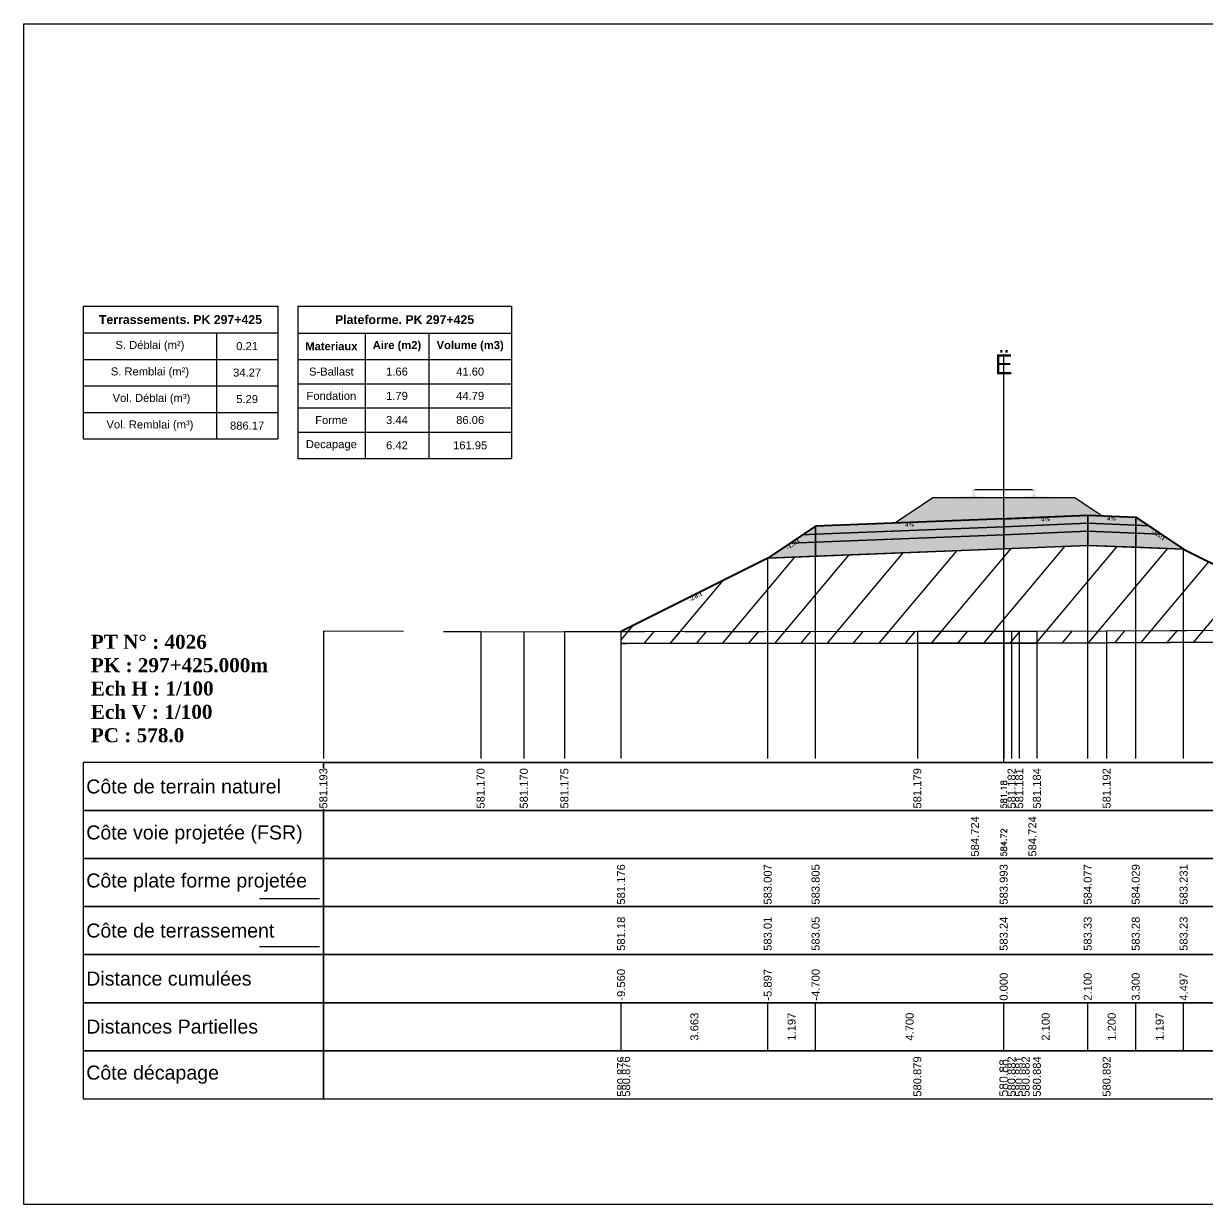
# Model space of a CAD drawing. Header units: millimetres. Extents: x 2762 to 3076, y 916 to 3305.
# Drawn here: x 3026.54 to 3056.12, y 2451.65 to 2481.15 of the extents above; entities that cross this region are included whole.
import ezdxf

# ---------------------------------------------------------------- set-up
doc = ezdxf.new("R2010")
doc.units = ezdxf.units.MM
doc.header["$LTSCALE"] = 2
doc.linetypes.add('CACHE', pattern=[9.525, 6.35, -3.175])
doc.linetypes.add('DASHED', pattern=[0.75, 0.5, -0.25])
for name, color, linetype in [('C-ANNO-TABL', 1, 'Continuous'), ('C-ANNO-TABL-TEXT', 150, 'Continuous'), ('C-ANNO-TABL-TITL', 150, 'Continuous'), ('C-ANNO-TABL-TTBL', 5, 'Continuous'), ('C-ROAD-CORR', 5, 'Continuous'), ('C-ROAD-SCTN', 7, 'Continuous')]:
    doc.layers.add(name, color=color, linetype=linetype)
doc.styles.add('ARIAL', font='arial.ttf')
doc.styles.add('C3D_Etiquette', font='romans.shx')
doc.styles.add('C3D_Profil_Travers', font='romans.shx')
doc.styles.get("Standard").update_dxf_attribs({"font": 'arial.ttf'})

msp = doc.modelspace()

# ---------------------------------------------------------------- hatches: boundary and pattern name
at = {"linetype": 'Continuous', "lineweight": -3}
msp.add_hatch(color=254, dxfattribs=at).paths.add_polyline_path([(3049.812, 2469.124), (3049.812, 2469.309), (3049.927, 2469.33), (3050.275, 2469.33), (3050.275, 2469.336), (3050.201, 2469.336), (3050.201, 2469.345), (3050.202, 2469.347), (3050.204, 2469.347), (3050.205, 2469.348), (3050.225, 2469.349), (3050.228, 2469.35), (3050.231, 2469.351), (3050.259, 2469.361), (3050.262, 2469.363), (3050.263, 2469.364), (3050.264, 2469.365), (3050.265, 2469.37), (3050.266, 2469.377), (3050.267, 2469.386), (3050.268, 2469.396), (3050.268, 2469.42), (3050.267, 2469.436), (3050.267, 2469.442), (3050.266, 2469.448), (3050.265, 2469.453), (3050.265, 2469.455), (3050.264, 2469.458), (3050.263, 2469.46), (3050.262, 2469.461), (3050.261, 2469.462), (3050.26, 2469.463), (3050.244, 2469.469), (3050.242, 2469.47), (3050.241, 2469.471), (3050.24, 2469.473), (3050.24, 2469.475), (3050.24, 2469.493), (3050.241, 2469.498), (3050.242, 2469.5), (3050.244, 2469.502), (3050.246, 2469.504), (3050.249, 2469.505), (3050.25, 2469.506), (3050.254, 2469.507), (3050.258, 2469.507), (3050.261, 2469.507), (3050.265, 2469.508), (3050.27, 2469.508), (3050.273, 2469.508), (3050.276, 2469.508), (3050.28, 2469.508), (3050.283, 2469.508), (3050.287, 2469.508), (3050.292, 2469.507), (3050.295, 2469.507), (3050.299, 2469.507), (3050.303, 2469.506), (3050.304, 2469.505), (3050.306, 2469.504), (3050.309, 2469.502), (3050.311, 2469.5), (3050.312, 2469.498), (3050.312, 2469.493), (3050.312, 2469.475), (3050.312, 2469.473), (3050.312, 2469.471), (3050.311, 2469.47), (3050.309, 2469.469), (3050.293, 2469.463), (3050.292, 2469.462), (3050.29, 2469.461), (3050.289, 2469.46), (3050.289, 2469.458), (3050.288, 2469.455), (3050.287, 2469.453), (3050.287, 2469.448), (3050.286, 2469.442), (3050.285, 2469.436), (3050.285, 2469.42), (3050.285, 2469.396), (3050.286, 2469.386), (3050.287, 2469.377), (3050.288, 2469.37), (3050.289, 2469.365), (3050.29, 2469.364), (3050.291, 2469.363), (3050.293, 2469.361), (3050.322, 2469.351), (3050.325, 2469.35), (3050.328, 2469.349), (3050.348, 2469.348), (3050.349, 2469.347), (3050.35, 2469.347), (3050.351, 2469.345), (3050.351, 2469.336), (3050.277, 2469.336), (3050.277, 2469.33), (3050.481, 2469.33), (3050.613, 2469.299), (3051.447, 2469.299), (3051.578, 2469.33), (3051.782, 2469.33), (3051.782, 2469.336), (3051.708, 2469.336), (3051.708, 2469.345), (3051.709, 2469.347), (3051.711, 2469.347), (3051.712, 2469.348), (3051.732, 2469.349), (3051.735, 2469.35), (3051.738, 2469.351), (3051.766, 2469.361), (3051.769, 2469.363), (3051.77, 2469.364), (3051.771, 2469.365), (3051.772, 2469.37), (3051.773, 2469.377), (3051.774, 2469.386), (3051.775, 2469.396), (3051.775, 2469.42), (3051.774, 2469.436), (3051.774, 2469.442), (3051.773, 2469.448), (3051.772, 2469.453), (3051.772, 2469.455), (3051.771, 2469.458), (3051.77, 2469.46), (3051.769, 2469.461), (3051.768, 2469.462), (3051.767, 2469.463), (3051.751, 2469.469), (3051.749, 2469.47), (3051.748, 2469.471), (3051.747, 2469.473), (3051.747, 2469.475), (3051.747, 2469.493), (3051.748, 2469.498), (3051.749, 2469.5), (3051.751, 2469.502), (3051.753, 2469.504), (3051.756, 2469.505), (3051.757, 2469.506), (3051.761, 2469.507), (3051.765, 2469.507), (3051.768, 2469.507), (3051.772, 2469.508), (3051.777, 2469.508), (3051.78, 2469.508), (3051.783, 2469.508), (3051.787, 2469.508), (3051.79, 2469.508), (3051.794, 2469.508), (3051.799, 2469.507), (3051.802, 2469.507), (3051.806, 2469.507), (3051.81, 2469.506), (3051.811, 2469.505), (3051.813, 2469.504), (3051.816, 2469.502), (3051.818, 2469.5), (3051.819, 2469.498), (3051.819, 2469.493), (3051.819, 2469.475), (3051.819, 2469.473), (3051.819, 2469.471), (3051.818, 2469.47), (3051.816, 2469.469), (3051.8, 2469.463), (3051.799, 2469.462), (3051.797, 2469.461), (3051.796, 2469.46), (3051.796, 2469.458), (3051.795, 2469.455), (3051.794, 2469.453), (3051.794, 2469.448), (3051.793, 2469.442), (3051.792, 2469.436), (3051.792, 2469.42), (3051.792, 2469.396), (3051.793, 2469.386), (3051.794, 2469.377), (3051.795, 2469.37), (3051.796, 2469.365), (3051.797, 2469.364), (3051.798, 2469.363), (3051.8, 2469.361), (3051.829, 2469.351), (3051.832, 2469.35), (3051.835, 2469.349), (3051.855, 2469.348), (3051.856, 2469.347), (3051.857, 2469.347), (3051.858, 2469.345), (3051.858, 2469.336), (3051.784, 2469.336), (3051.784, 2469.33), (3052.132, 2469.33), (3052.247, 2469.309), (3052.247, 2469.124)])
h = msp.add_hatch(dxfattribs=at)
h.set_pattern_fill('GRAVEL', color=252, scale=0.009, style=0)
h.set_pattern_definition([(228.0128, (3048.461781, 2468.896046), (-1.8288, -2.0574), [0.030755, -3.0447435]), (184.96974, (3048.441207, 2468.873186), (2.743199999, 0.228600013), [0.0527764, -5.2248644]), (132.51045, (3048.388629, 2468.868614), (2.286, -2.5146), [0.0372133, -3.684125]), (267.2737, (3048.299475, 2468.811464), (0.2286, 4.572), [0.0480604, -4.7579794]), (292.83365, (3048.297189, 2468.763458), (-1.143, 2.7432), [0.047127, -4.6655827]), (357.2737, (3048.315477, 2468.720024), (-4.572, 0.2286), [0.0480604, -4.7579794]), (37.69424, (3048.363483, 2468.717738), (-2.9718, -2.286), [0.0635574, -6.2921804]), (72.25533, (3048.413775, 2468.7566), (1.6002, 5.0292), [0.0600048, -5.940473]), (121.42957, (3048.432063, 2468.81375), (-1.8288, 2.9718), [0.048223, -4.774099]), (175.23636, (3048.406917, 2468.854898), (2.5146, -0.2286), [0.055054, -2.697654]), (222.39744, (3048.352053, 2468.8594704), (-2.7432, -2.5146), [0.071197, -7.0485095]), (138.81407, (3048.52579, 2468.809178), (-1.6002, 1.3716), [0.0243004, -2.405751]), (171.46923, (3048.507501, 2468.82518), (2.9718, -0.4572), [0.0462314, -4.5769175]), (225, (3048.46178, 2468.83204), (-3e-17, -0.2286), [0.032329, -0.29096]), (203.1986, (3048.44578, 2468.85947), (1.143, 0.4572), [0.01741, -1.723556]), (291.8014, (3048.429777, 2468.852612), (-0.2286, 0.6858), [0.024621, -1.206428]), (30.9638, (3048.43892, 2468.829752), (0.6858, 0.4572), [0.039989, -1.292967]), (161.565, (3048.47321, 2468.85033), (0.4572, -0.2286), [0.028916, -0.693981]), (16.38954, (3048.297189, 2468.852612), (2.286, 0.6858), [0.040508, -4.0102944]), (70.34618, (3048.336051, 2468.864042), (-0.9144, -2.5146), [0.033984, -3.3643994]), (293.1986, (3048.47321, 2468.896046), (-0.4572, 1.143), [0.034819, -1.7061465]), (343.61046, (3048.486927, 2468.864042), (-2.286, 0.6858), [0.040508, -4.0102944]), (339.44395, (3048.29719, 2468.71088), (-1.143, 0.4572), [0.039063, -1.914096]), (294.77514, (3048.333765, 2468.697164), (-1.143, 2.5146), [0.0327305, -3.2403234]), (66.8014, (3048.475497, 2468.667446), (0.4572, 1.143), [0.034819, -1.7061465]), (17.35402, (3048.489213, 2468.69945), (-2.9718, -0.9144), [0.0383204, -3.793714]), (69.44395, (3048.363483, 2468.667446), (-0.4572, -1.143), [0.0195316, -1.933628]), (101.3099, (3048.46178, 2468.667446), (-0.2286, 0.9144), [0.011656, -1.1539795]), (165.9638, (3048.459495, 2468.678876), (0.6858, -0.2286), [0.047127, -0.895415]), (186.009, (3048.413775, 2468.690306), (2.286, 0.2286), [0.043674, -4.323723]), (303.69, (3048.43892, 2468.80918), (-0.2286, 0.4572), [0.032969, -0.79126]), (353.15723, (3048.457209, 2468.781746), (3.8862, -0.4572), [0.05756, -5.698441]), (60.9454, (3048.51436, 2468.774888), (-0.9144, -1.6002), [0.023536, -2.330045]), (90, (3048.5258, 2468.79546), (-0.2286, 0.2286), [0.013716, -0.214884]), (120.25644, (3048.409203, 2468.697164), (0.9144, -1.6002), [0.031758, -3.1440547]), (48.0128, (3048.393201, 2468.724596), (1.8288, 2.0574), [0.06151, -3.0139886]), (0, (3048.43435, 2468.77032), (0.2286, 0.2286), [0.059436, -0.169164]), (325.30485, (3048.493785, 2468.770316), (2.286, -1.6002), [0.036145, -3.5783385]), (254.0546, (3048.523503, 2468.749742), (-0.2286, -0.9144), [0.033285, -1.6309485]), (207.64598, (3048.514359, 2468.717738), (-4.3434, -2.286), [0.054193, -5.365122]), (175.42608, (3048.466353, 2468.692592), (-2.9718, 0.2286), [0.0573327, -5.675926])])
h.paths.add_polyline_path([(3048.297, 2468.667), (3049.255, 2469.306), (3052.805, 2469.306), (3053.494, 2468.846), (3053.13, 2468.861)])
h = msp.add_hatch(color=30, dxfattribs=at)
h.paths.add_polyline_path([(3054.33, 2468.413), (3054.33, 2468.613), (3054.649, 2468.6), (3054.968, 2468.387)])
h.paths.add_polyline_path([(3053.13, 2468.461), (3053.13, 2468.661), (3054.33, 2468.613), (3054.33, 2468.413)])
h.paths.add_polyline_path([(3051.03, 2468.377), (3051.03, 2468.577), (3053.13, 2468.661), (3053.13, 2468.461)])
h.paths.add_polyline_path([(3046.33, 2468.189), (3046.33, 2468.389), (3051.03, 2468.577), (3051.03, 2468.377)])
h.paths.add_polyline_path([(3045.691, 2468.163), (3046.01, 2468.376), (3046.33, 2468.389), (3046.33, 2468.189)])
h = msp.add_hatch(color=11, dxfattribs=at)
h.paths.add_polyline_path([(3054.33, 2468.613), (3054.33, 2468.813), (3054.649, 2468.6)])
h.paths.add_polyline_path([(3053.13, 2468.661), (3053.13, 2468.861), (3054.33, 2468.813), (3054.33, 2468.613)])
h.paths.add_polyline_path([(3051.03, 2468.577), (3051.03, 2468.777), (3053.13, 2468.861), (3053.13, 2468.661)])
h.paths.add_polyline_path([(3046.33, 2468.389), (3046.33, 2468.589), (3051.03, 2468.777), (3051.03, 2468.577)])
h.paths.add_polyline_path([(3046.01, 2468.376), (3046.33, 2468.589), (3046.33, 2468.389)])
h = msp.add_hatch(color=83, dxfattribs=at)
h.paths.add_polyline_path([(3054.33, 2468.063), (3054.33, 2468.413), (3054.968, 2468.387), (3055.526, 2468.015)])
h.paths.add_polyline_path([(3053.13, 2468.111), (3053.13, 2468.461), (3054.33, 2468.413), (3054.33, 2468.063)])
h.paths.add_polyline_path([(3051.03, 2468.027), (3051.03, 2468.377), (3053.13, 2468.461), (3053.13, 2468.111)])
h.paths.add_polyline_path([(3046.33, 2467.839), (3046.33, 2468.189), (3051.03, 2468.377), (3051.03, 2468.027)])
h.paths.add_polyline_path([(3045.133, 2467.791), (3045.691, 2468.163), (3046.33, 2468.189), (3046.33, 2467.839)])
h = msp.add_hatch(dxfattribs=at)
h.set_pattern_fill('_U', color=3, angle=50, style=0, pattern_type=0)
h.set_pattern_definition([(50, (3062.3243, 2465.7144), (-0.766044, 0.642788), [])])
h.paths.add_polyline_path([(3062.324, 2465.714), (3062.552, 2465.942), (3062.852, 2465.954), (3062.868, 2466.017), (3062.868, 2465.717)])
h.paths.add_polyline_path([(3041.47, 2465.659), (3041.47, 2465.959), (3045.133, 2467.791), (3053.13, 2468.111), (3055.526, 2468.015), (3059.552, 2466.002), (3061.052, 2465.942), (3061.284, 2465.71), (3053.602, 2465.676), (3051.859, 2465.668), (3051.42, 2465.665), (3051.227, 2465.666), (3048.872, 2465.663)])
h = msp.add_hatch(dxfattribs=at)
h.set_pattern_fill('_U', color=150, scale=0.5, angle=50, style=0, pattern_type=0)
h.set_pattern_definition([(50, (3062.3243, 2465.7144), (-0.383022, 0.321394), [])])
h.paths.add_polyline_path([(3062.324, 2465.714), (3062.552, 2465.942), (3062.852, 2465.954), (3062.868, 2466.017), (3062.868, 2465.717)])
h.paths.add_polyline_path([(3059.552, 2466.002), (3062.868, 2466.017), (3062.852, 2465.954), (3062.552, 2465.942), (3062.324, 2465.714), (3061.284, 2465.71), (3061.052, 2465.942)])
h.paths.add_polyline_path([(3041.47, 2465.659), (3041.47, 2465.959), (3048.872, 2465.963), (3051.227, 2465.966), (3051.42, 2465.965), (3051.859, 2465.968), (3053.602, 2465.976), (3059.552, 2466.002), (3061.052, 2465.942), (3061.284, 2465.71), (3053.602, 2465.676), (3051.859, 2465.668), (3051.42, 2465.665), (3051.227, 2465.666), (3048.872, 2465.663)])

# ---------------------------------------------------------------- linework, layer by layer
at = {"color": 7, "linetype": 'Continuous', "lineweight": -3}
for p, q in [((3051.03, 2462.684), (3051.03, 2472.884)), ((3034.029, 2462.684), (3068.031, 2462.684)), ((3041.47, 2455.484), (3041.47, 2456.684)), ((3045.133, 2455.484), (3045.133, 2456.684)), ((3045.133, 2455.484), (3045.133, 2456.684)), ((3046.33, 2455.484), (3046.33, 2456.684)), ((3046.33, 2455.484), (3046.33, 2456.684)), ((3051.03, 2455.484), (3051.03, 2456.684)), ((3051.03, 2455.484), (3051.03, 2456.684)), ((3053.13, 2455.484), (3053.13, 2456.684)), ((3053.13, 2455.484), (3053.13, 2456.684)), ((3054.33, 2455.484), (3054.33, 2456.684)), ((3054.33, 2455.484), (3054.33, 2456.684)), ((3055.526, 2455.484), (3055.526, 2456.684)), ((3055.526, 2455.484), (3055.526, 2456.684))]:
    msp.add_line(p, q, dxfattribs=at)
at = {"color": 251, "linetype": 'Continuous', "lineweight": -3}
for p, q in [((3048.297, 2468.667), (3049.255, 2469.306)), ((3049.255, 2469.306), (3052.805, 2469.306)), ((3052.805, 2469.306), (3053.494, 2468.846)), ((3046.01, 2468.376), (3046.33, 2468.589)), ((3046.33, 2468.589), (3051.03, 2468.777)), ((3046.33, 2468.389), (3046.33, 2468.589)), ((3046.33, 2468.589), (3046.33, 2468.389)), ((3051.03, 2468.577), (3046.33, 2468.389)), ((3053.13, 2468.861), (3048.297, 2468.667)), ((3051.03, 2468.777), (3053.13, 2468.861)), ((3051.03, 2468.577), (3051.03, 2468.777)), ((3051.03, 2468.777), (3051.03, 2468.577)), ((3053.13, 2468.661), (3051.03, 2468.577)), ((3053.494, 2468.846), (3053.13, 2468.861)), ((3053.13, 2468.661), (3053.13, 2468.861)), ((3053.13, 2468.861), (3054.33, 2468.813)), ((3053.13, 2468.861), (3053.13, 2468.661)), ((3054.33, 2468.613), (3053.13, 2468.661)), ((3054.33, 2468.613), (3054.33, 2468.813)), ((3054.33, 2468.813), (3054.649, 2468.6)), ((3054.33, 2468.813), (3054.33, 2468.613)), ((3054.649, 2468.6), (3054.33, 2468.613)), ((3046.33, 2468.389), (3046.01, 2468.376))]:
    msp.add_line(p, q, dxfattribs=at)
at = {"color": 53, "linetype": 'Continuous', "lineweight": -3}
for p, q in [((3046.33, 2468.389), (3051.03, 2468.577)), ((3051.03, 2468.577), (3053.13, 2468.661)), ((3051.03, 2468.377), (3051.03, 2468.577)), ((3051.03, 2468.577), (3051.03, 2468.377)), ((3053.13, 2468.461), (3053.13, 2468.661)), ((3053.13, 2468.661), (3054.33, 2468.613)), ((3053.13, 2468.661), (3053.13, 2468.461)), ((3054.33, 2468.413), (3054.33, 2468.613)), ((3054.33, 2468.613), (3054.649, 2468.6)), ((3054.33, 2468.613), (3054.33, 2468.413)), ((3054.649, 2468.6), (3054.968, 2468.387)), ((3045.691, 2468.163), (3046.01, 2468.376)), ((3046.01, 2468.376), (3046.33, 2468.389)), ((3046.33, 2468.189), (3046.33, 2468.389)), ((3046.33, 2468.389), (3046.33, 2468.189)), ((3051.03, 2468.377), (3046.33, 2468.189)), ((3046.33, 2468.189), (3051.03, 2468.377)), ((3053.13, 2468.461), (3051.03, 2468.377)), ((3051.03, 2468.377), (3053.13, 2468.461)), ((3051.03, 2468.027), (3051.03, 2468.377)), ((3051.03, 2468.377), (3051.03, 2468.027)), ((3054.33, 2468.413), (3053.13, 2468.461)), ((3053.13, 2468.111), (3053.13, 2468.461)), ((3053.13, 2468.461), (3054.33, 2468.413)), ((3053.13, 2468.461), (3053.13, 2468.111)), ((3054.968, 2468.387), (3054.33, 2468.413)), ((3054.33, 2468.063), (3054.33, 2468.413)), ((3054.33, 2468.413), (3054.968, 2468.387)), ((3054.33, 2468.413), (3054.33, 2468.063)), ((3054.968, 2468.387), (3055.526, 2468.015)), ((3045.133, 2467.791), (3045.691, 2468.163)), ((3046.33, 2468.189), (3045.691, 2468.163)), ((3045.691, 2468.163), (3046.33, 2468.189)), ((3046.33, 2467.839), (3046.33, 2468.189)), ((3046.33, 2468.189), (3046.33, 2467.839)), ((3051.03, 2468.027), (3046.33, 2467.839)), ((3053.13, 2468.111), (3051.03, 2468.027)), ((3054.33, 2468.063), (3053.13, 2468.111)), ((3055.526, 2468.015), (3054.33, 2468.063)), ((3046.33, 2467.839), (3045.133, 2467.791))]:
    msp.add_line(p, q, dxfattribs=at)
at = {"color": 253, "linetype": 'Continuous', "lineweight": -3}
for p, q in [((3045.133, 2467.791), (3053.13, 2468.111)), ((3053.13, 2468.111), (3055.526, 2468.015)), ((3055.526, 2468.015), (3059.552, 2466.002)), ((3041.47, 2465.959), (3045.133, 2467.791)), ((3041.47, 2465.959), (3048.872, 2465.963)), ((3041.47, 2465.659), (3041.47, 2465.959)), ((3041.47, 2465.659), (3041.47, 2465.959)), ((3048.872, 2465.963), (3051.227, 2465.966)), ((3051.227, 2465.966), (3051.42, 2465.965)), ((3051.42, 2465.965), (3051.859, 2465.968)), ((3051.859, 2465.968), (3053.602, 2465.976)), ((3053.602, 2465.976), (3059.552, 2466.002)), ((3048.872, 2465.663), (3041.47, 2465.659)), ((3048.872, 2465.663), (3041.47, 2465.659)), ((3051.227, 2465.666), (3048.872, 2465.663)), ((3051.227, 2465.666), (3048.872, 2465.663)), ((3051.42, 2465.665), (3051.227, 2465.666)), ((3051.42, 2465.665), (3051.227, 2465.666)), ((3051.859, 2465.668), (3051.42, 2465.665)), ((3051.859, 2465.668), (3051.42, 2465.665)), ((3053.602, 2465.676), (3051.859, 2465.668)), ((3053.602, 2465.676), (3051.859, 2465.668)), ((3061.284, 2465.71), (3053.602, 2465.676)), ((3061.284, 2465.71), (3053.602, 2465.676))]:
    msp.add_line(p, q, dxfattribs=at)
at = {"color": 8, "linetype": 'CACHE', "lineweight": -3}
for p, q in [((3051.03, 2462.784), (3051.03, 2468.027)), ((3051.03, 2462.784), (3051.03, 2468.027)), ((3053.13, 2462.784), (3053.13, 2468.111)), ((3054.33, 2462.784), (3054.33, 2468.063)), ((3055.526, 2462.784), (3055.526, 2468.015)), ((3045.133, 2462.784), (3045.133, 2467.791)), ((3046.33, 2462.784), (3046.33, 2467.839)), ((3041.47, 2462.784), (3041.47, 2465.959))]:
    msp.add_line(p, q, dxfattribs=at)
at = {"color": 105, "linetype": 'DASHED', "lineweight": -3, "ltscale": 2}
for p, q in [((3034.03, 2465.977), (3037.96, 2465.954)), ((3037.96, 2465.954), (3039.039, 2465.953)), ((3039.039, 2465.953), (3040.053, 2465.959)), ((3040.053, 2465.959), (3048.872, 2465.963)), ((3048.872, 2465.963), (3051.03, 2465.965)), ((3051.03, 2465.965), (3051.227, 2465.966)), ((3051.227, 2465.966), (3051.42, 2465.965)), ((3051.42, 2465.965), (3051.859, 2465.968)), ((3051.859, 2465.968), (3053.602, 2465.976)), ((3053.602, 2465.976), (3068.03, 2466.04))]:
    msp.add_line(p, q, dxfattribs=at)
at = {"color": 98, "linetype": 'CACHE', "lineweight": -3}
for p, q in [((3034.03, 2465.977), (3034.03, 2462.784)), ((3037.96, 2465.954), (3037.96, 2462.784)), ((3039.039, 2465.953), (3039.039, 2462.784)), ((3040.053, 2465.959), (3040.053, 2462.784)), ((3048.872, 2465.963), (3048.872, 2462.784)), ((3051.03, 2465.965), (3051.03, 2462.784)), ((3051.227, 2465.966), (3051.227, 2462.784)), ((3051.42, 2465.965), (3051.42, 2462.784)), ((3051.859, 2465.968), (3051.859, 2462.784)), ((3053.602, 2465.976), (3053.602, 2462.784))]:
    msp.add_line(p, q, dxfattribs=at)
at = {"color": 6, "linetype": 'Continuous', "lineweight": -3}
for p, q in [((3041.47, 2465.659), (3041.597, 2465.659)), ((3041.597, 2465.659), (3048.872, 2465.663)), ((3048.872, 2465.663), (3051.03, 2465.665)), ((3051.03, 2465.665), (3051.227, 2465.666)), ((3051.227, 2465.666), (3051.42, 2465.665)), ((3051.42, 2465.665), (3051.579, 2465.666)), ((3051.579, 2465.666), (3051.859, 2465.668)), ((3051.859, 2465.668), (3053.602, 2465.676)), ((3053.602, 2465.676), (3059.449, 2465.702))]:
    msp.add_line(p, q, dxfattribs=at)
at = {"color": 154, "linetype": 'Continuous', "lineweight": -3}
msp.add_line((3032.429, 2459.284), (3033.929, 2459.284), dxfattribs=at)
at = {"color": 1, "linetype": 'Continuous', "lineweight": -3}
msp.add_line((3032.429, 2458.084), (3033.929, 2458.084), dxfattribs=at)
at = {"color": 7, "linetype": 'Continuous', "lineweight": -3}
for points in [[(3034.029, 2461.484), (3034.029, 2462.684), (3028.029, 2462.684), (3028.029, 2461.484)], [(3034.029, 2461.484), (3068.031, 2461.484), (3068.031, 2462.684), (3034.029, 2462.684)], [(3034.029, 2460.284), (3034.029, 2461.484), (3028.029, 2461.484), (3028.029, 2460.284)], [(3034.029, 2460.284), (3068.031, 2460.284), (3068.031, 2461.484), (3034.029, 2461.484)], [(3034.029, 2459.084), (3034.029, 2460.284), (3028.029, 2460.284), (3028.029, 2459.084)], [(3034.029, 2459.084), (3068.031, 2459.084), (3068.031, 2460.284), (3034.029, 2460.284)], [(3034.029, 2457.884), (3034.029, 2459.084), (3028.029, 2459.084), (3028.029, 2457.884)], [(3034.029, 2457.884), (3068.031, 2457.884), (3068.031, 2459.084), (3034.029, 2459.084)], [(3034.029, 2456.684), (3034.029, 2457.884), (3028.029, 2457.884), (3028.029, 2456.684)], [(3034.029, 2456.684), (3068.031, 2456.684), (3068.031, 2457.884), (3034.029, 2457.884)], [(3034.029, 2455.484), (3034.029, 2456.684), (3028.029, 2456.684), (3028.029, 2455.484)], [(3034.029, 2455.484), (3068.031, 2455.484), (3068.031, 2456.684), (3034.029, 2456.684)], [(3034.029, 2454.284), (3034.029, 2455.484), (3028.029, 2455.484), (3028.029, 2454.284)], [(3034.029, 2454.284), (3068.031, 2454.284), (3068.031, 2455.484), (3034.029, 2455.484)]]:
    msp.add_3dface(points, dxfattribs=at)
at = {"layer": 'C-ANNO-TABL', "color": 7, "linetype": 'Continuous', "lineweight": -3}
for p, q in [((3028.029, 2473.419), (3031.361, 2473.419)), ((3031.361, 2473.419), (3032.888, 2473.419)), ((3031.361, 2473.419), (3031.361, 2472.757)), ((3033.388, 2473.416), (3035.07, 2473.416)), ((3035.07, 2473.416), (3036.666, 2473.416)), ((3035.07, 2473.416), (3035.07, 2472.754)), ((3036.666, 2473.416), (3038.728, 2473.416)), ((3036.666, 2473.416), (3036.666, 2472.754)), ((3028.029, 2472.757), (3031.361, 2472.757)), ((3031.361, 2472.757), (3032.888, 2472.757)), ((3031.361, 2472.757), (3031.361, 2472.095)), ((3033.388, 2472.754), (3035.07, 2472.754)), ((3035.07, 2472.754), (3036.666, 2472.754)), ((3035.07, 2472.754), (3035.07, 2472.147)), ((3036.666, 2472.754), (3038.728, 2472.754)), ((3036.666, 2472.754), (3036.666, 2472.147)), ((3033.388, 2472.147), (3035.07, 2472.147)), ((3035.07, 2472.147), (3036.666, 2472.147)), ((3035.07, 2472.147), (3035.07, 2471.543)), ((3036.666, 2472.147), (3038.728, 2472.147)), ((3036.666, 2472.147), (3036.666, 2471.543)), ((3028.029, 2472.095), (3031.361, 2472.095)), ((3031.361, 2472.095), (3032.888, 2472.095)), ((3031.361, 2472.095), (3031.361, 2471.432)), ((3033.388, 2471.543), (3035.07, 2471.543)), ((3035.07, 2471.543), (3036.666, 2471.543)), ((3035.07, 2471.543), (3035.07, 2470.939)), ((3036.666, 2471.543), (3038.728, 2471.543)), ((3036.666, 2471.543), (3036.666, 2470.939)), ((3028.029, 2471.432), (3031.361, 2471.432)), ((3031.361, 2471.432), (3032.888, 2471.432)), ((3031.361, 2471.432), (3031.361, 2470.77)), ((3033.388, 2470.939), (3035.07, 2470.939)), ((3035.07, 2470.939), (3036.666, 2470.939)), ((3035.07, 2470.939), (3035.07, 2470.28)), ((3036.666, 2470.939), (3038.728, 2470.939)), ((3036.666, 2470.939), (3036.666, 2470.28))]:
    msp.add_line(p, q, dxfattribs=at)
at = {"layer": 'C-ANNO-TABL-TTBL', "color": 7, "linetype": 'Continuous', "lineweight": -3}
for p, q in [((3028.029, 2474.084), (3032.888, 2474.084)), ((3028.029, 2474.084), (3028.029, 2473.419)), ((3032.888, 2474.084), (3032.888, 2473.419)), ((3033.388, 2474.084), (3038.728, 2474.084)), ((3033.388, 2474.084), (3033.388, 2473.416)), ((3038.728, 2474.084), (3038.728, 2473.416)), ((3028.029, 2473.419), (3028.029, 2472.757)), ((3032.888, 2473.419), (3032.888, 2472.757)), ((3033.388, 2473.416), (3033.388, 2472.754)), ((3038.728, 2473.416), (3038.728, 2472.754)), ((3028.029, 2472.757), (3028.029, 2472.095)), ((3032.888, 2472.757), (3032.888, 2472.095)), ((3033.388, 2472.754), (3033.388, 2472.147)), ((3038.728, 2472.754), (3038.728, 2472.147)), ((3033.388, 2472.147), (3033.388, 2471.543)), ((3038.728, 2472.147), (3038.728, 2471.543)), ((3028.029, 2472.095), (3028.029, 2471.432)), ((3032.888, 2472.095), (3032.888, 2471.432)), ((3033.388, 2471.543), (3033.388, 2470.939)), ((3038.728, 2471.543), (3038.728, 2470.939)), ((3028.029, 2471.432), (3028.029, 2470.77)), ((3032.888, 2471.432), (3032.888, 2470.77)), ((3028.029, 2470.77), (3031.361, 2470.77)), ((3031.361, 2470.77), (3032.888, 2470.77)), ((3033.388, 2470.939), (3033.388, 2470.28)), ((3038.728, 2470.939), (3038.728, 2470.28)), ((3033.388, 2470.28), (3035.07, 2470.28)), ((3035.07, 2470.28), (3036.666, 2470.28)), ((3036.666, 2470.28), (3038.728, 2470.28))]:
    msp.add_line(p, q, dxfattribs=at)
at = {"layer": 'C-ROAD-CORR', "color": 1, "linetype": 'Continuous', "lineweight": 40}
for p, q in [((3046.33, 2468.589), (3045.133, 2467.791)), ((3051.03, 2468.777), (3046.33, 2468.589)), ((3051.03, 2468.777), (3053.13, 2468.861)), ((3053.13, 2468.861), (3054.33, 2468.813)), ((3054.33, 2468.813), (3055.526, 2468.015)), ((3055.526, 2468.015), (3059.552, 2466.002)), ((3045.133, 2467.791), (3041.47, 2465.959))]:
    msp.add_line(p, q, dxfattribs=at)
at = {"layer": 'C-ROAD-CORR', "color": 102, "linetype": 'Continuous', "lineweight": -3, "ltscale": 0.5}
for p, q in [((3051.03, 2468.027), (3046.33, 2467.839)), ((3051.03, 2468.027), (3053.13, 2468.111)), ((3053.13, 2468.111), (3054.33, 2468.063)), ((3054.33, 2468.063), (3055.526, 2468.015)), ((3046.33, 2467.839), (3045.133, 2467.791))]:
    msp.add_line(p, q, dxfattribs=at)
at = {"layer": 'C-ROAD-SCTN', "color": 154, "linetype": 'Continuous', "lineweight": -3}
for p, q in [((3050.312, 2469.508), (3051.03, 2469.508)), ((3051.03, 2469.508), (3051.747, 2469.508)), ((3045.133, 2467.791), (3046.33, 2468.589)), ((3046.33, 2468.589), (3051.03, 2468.777)), ((3051.03, 2468.777), (3053.13, 2468.861)), ((3053.13, 2468.861), (3054.33, 2468.813)), ((3054.33, 2468.813), (3055.526, 2468.015)), ((3055.526, 2468.015), (3059.552, 2466.002)), ((3041.47, 2465.959), (3045.133, 2467.791))]:
    msp.add_line(p, q, dxfattribs=at)
at = {"layer": 'C-ROAD-SCTN', "color": 140, "linetype": 'Continuous', "lineweight": -3}
for p, q in [((3048.297, 2468.667), (3049.255, 2469.306)), ((3049.255, 2469.306), (3049.298, 2469.306)), ((3049.298, 2469.306), (3051.03, 2469.306)), ((3051.03, 2469.306), (3052.761, 2469.306)), ((3052.761, 2469.306), (3052.805, 2469.306)), ((3052.805, 2469.306), (3053.494, 2468.846))]:
    msp.add_line(p, q, dxfattribs=at)
at = {"layer": 'C-ROAD-SCTN', "color": 1, "linetype": 'Continuous', "lineweight": -3}
for p, q in [((3046.33, 2467.839), (3051.03, 2468.027)), ((3051.03, 2468.027), (3053.13, 2468.111)), ((3053.13, 2468.111), (3054.33, 2468.063)), ((3054.33, 2468.063), (3055.526, 2468.015)), ((3055.526, 2468.015), (3059.552, 2466.002)), ((3041.47, 2465.959), (3045.133, 2467.791)), ((3045.133, 2467.791), (3046.33, 2467.839))]:
    msp.add_line(p, q, dxfattribs=at)

# ---------------------------------------------------------------- texts
at = {"color": 7, "linetype": 'Continuous', "lineweight": -3}
for s, insert, char_height, attachment_point, style in [('{\\fWingdings|b0|i0|c2|p0;Ë}', (3051.03, 2472.384), 0.5, 8, 'C3D_Profil_Travers'), ('{\\fTimes New Roman|b1|i0|c0|p18;PT N° : 4026\\PPK : 297+425.000m\\PEch H : 1/100\\PEch V : 1/100\\PPC : 578.0}', (3028.218, 2463.184), 0.35, 7, 'C3D_Profil_Travers'), ('{\\fArial|b0|i0|c0|p34;Côte de terrain naturel}', (3028.104, 2462.084), 0.35, 4, 'C3D_Etiquette'), ('{\\fArial|b0|i0|c0|p34;Côte plate forme projetée}', (3028.104, 2459.684), 0.35, 4, 'C3D_Etiquette'), ('{\\fArial|b0|i0|c0|p34;Côte de terrassement}', (3028.104, 2458.484), 0.35, 4, 'C3D_Etiquette'), ('{\\fArial|b0|i0|c0|p34;Distance cumulées}', (3028.104, 2457.284), 0.35, 4, 'C3D_Etiquette'), ('{\\fArial|b0|i0|c0|p34;Distances Partielles}', (3028.104, 2456.084), 0.35, 4, 'C3D_Etiquette'), ('{\\fArial|b0|i0|c0|p34;Côte décapage}', (3028.104, 2454.884), 0.35, 4, 'C3D_Etiquette')]:
    msp.add_mtext(s, dxfattribs=dict(at, insert=insert, char_height=char_height, attachment_point=attachment_point, style=style))
at = {"color": 7, "linetype": 'Continuous', "lineweight": -3, "char_height": 0.1, "attachment_point": 2, "style": 'C3D_Etiquette'}
for s, insert, width, rotation in [('{\\fTimes New Roman|b1|i0|c0|p18;4%}', (3048.68, 2468.679), 0.42071, 2.2906), ('{\\fTimes New Roman|b1|i0|c0|p18;4%}', (3052.08, 2468.815), 0.37094, 2.2906), ('{\\fTimes New Roman|b1|i0|c0|p18;4%}', (3053.729, 2468.833), 0.42071, 357.7094), ('{\\fTimes New Roman|b1|i0|c0|p18;-1.5:1}', (3054.926, 2468.41), 0.34598, 326.3099), ('{\\fTimes New Roman|b1|i0|c0|p18;-1.5:1}', (3045.733, 2468.186), 0.34598, 33.6901), ('{\\fTimes New Roman|b1|i0|c0|p18;-2.0:1}', (3043.303, 2466.872), 0.34598, 26.5651)]:
    msp.add_mtext(s, dxfattribs=dict(at, insert=insert, width=width, rotation=rotation))
at = {"color": 7, "linetype": 'Continuous', "lineweight": -3, "rotation": 90, "style": 'C3D_Profil_Travers'}
for s, insert, char_height, attachment_point in [('581.18', (3051.03, 2461.534), 0.15, 4), ('584.72', (3051.03, 2460.334), 0.15, 4), ('{\\fArial|b0|i0|c0|p34;581.18}', (3041.47, 2457.979), 0.2, 4), ('{\\fArial|b0|i0|c0|p34;583.01}', (3045.133, 2457.979), 0.2, 4), ('{\\fArial|b0|i0|c0|p34;583.05}', (3046.33, 2457.979), 0.2, 4), ('{\\fArial|b0|i0|c0|p34;583.24}', (3051.03, 2457.979), 0.2, 4), ('{\\fArial|b0|i0|c0|p34;583.33}', (3053.13, 2457.979), 0.2, 4), ('{\\fArial|b0|i0|c0|p34;583.28}', (3054.33, 2457.979), 0.2, 4), ('{\\fArial|b0|i0|c0|p34;583.23}', (3055.526, 2457.979), 0.2, 4), ('{\\fArial|b0|i0|c0|p34;3.663}', (3043.301, 2456.084), 0.2, 5), ('{\\fArial|b0|i0|c0|p34;1.197}', (3045.731, 2456.084), 0.2, 5), ('{\\fArial|b0|i0|c0|p34;4.700}', (3048.68, 2456.084), 0.2, 5), ('{\\fArial|b0|i0|c0|p34;2.100}', (3052.08, 2456.084), 0.2, 5), ('{\\fArial|b0|i0|c0|p34;1.200}', (3053.73, 2456.084), 0.2, 5), ('{\\fArial|b0|i0|c0|p34;1.197}', (3054.928, 2456.084), 0.2, 5), ('580.88', (3051.03, 2454.334), 0.2, 4)]:
    msp.add_mtext(s, dxfattribs=dict(at, insert=insert, char_height=char_height, attachment_point=attachment_point))
at = {"color": 7, "linetype": 'Continuous', "lineweight": -3, "insert": (3028.104, 2460.884), "char_height": 0.35, "attachment_point": 4}
msp.add_mtext('{\\fArial|b0|i0|c0|p34;Côte voie projetée (FSR)}', dxfattribs=at)
at = {"layer": 'C-ANNO-TABL-TEXT', "color": 7, "linetype": 'Continuous', "lineweight": -3, "char_height": 0.2, "attachment_point": 5, "style": 'ARIAL'}
for s, insert in [('{\\fArial|b0|i0|c0|p34;\\C7;0.21}', (3032.124, 2473.088)), ('{\\fArial|b0|i0|c0|p34;\\C7;34.27}', (3032.124, 2472.426)), ('{\\fArial|b0|i0|c0|p34;\\C7;S-Ballast}', (3034.229, 2472.451)), ('{\\fArial|b0|i0|c0|p34;\\C7;1.66}', (3035.868, 2472.451)), ('{\\C18;\\c0;41.60}', (3037.697, 2472.451)), ('{\\fArial|b0|i0|c0|p34;\\C7;5.29}', (3032.124, 2471.764)), ('{\\fArial|b0|i0|c0|p34;\\C7;Fondation}', (3034.229, 2471.845)), ('{\\fArial|b0|i0|c0|p34;\\C7;1.79}', (3035.868, 2471.845)), ('{\\C18;\\c0;44.79}', (3037.697, 2471.845)), ('{\\fArial|b0|i0|c0|p34;\\C7;Forme}', (3034.229, 2471.241)), ('{\\fArial|b0|i0|c0|p34;\\C7;3.44}', (3035.868, 2471.241)), ('{\\C18;\\c0;86.06}', (3037.697, 2471.241)), ('{\\fArial|b0|i0|c0|p34;\\C7;886.17}', (3032.124, 2471.101)), ('{\\fArial|b0|i0|c0|p34;\\C7;Decapage}', (3034.229, 2470.609)), ('{\\fArial|b0|i0|c0|p34;\\C7;6.42}', (3035.868, 2470.609)), ('{\\C18;\\c0;161.95}', (3037.697, 2470.609))]:
    msp.add_mtext(s, dxfattribs=dict(at, insert=insert))
at = {"layer": 'C-ANNO-TABL-TITL', "color": 7, "linetype": 'Continuous', "lineweight": -3, "attachment_point": 5, "style": 'ARIAL'}
for s, insert, char_height in [('{\\fArial|b1|i0|c0|p34;\\C7;Terrassements. PK 297+425}', (3030.458, 2473.751), 0.22), ('{\\fArial|b1|i0|c0|p34;\\C18;\\c0;Plateforme. PK 297+425}', (3036.058, 2473.75), 0.22), ('{\\fArial|b0|i0|c0|p34;\\C7;S. Déblai (m²) }', (3029.695, 2473.088), 0.2), ('{\\fArial|b1|i0|c0|p34;\\C7;Materiaux   }', (3034.229, 2473.085), 0.2), ('{\\fArial|b1|i0|c0|p34;\\C7;Aire (m2)}', (3035.868, 2473.085), 0.2), ('{\\fArial|b1|i0|c0|p34;\\C7;Volume (m3)}', (3037.697, 2473.085), 0.2), ('{\\fArial|b0|i0|c0|p34;\\C7;S. Remblai (m²) }', (3029.695, 2472.426), 0.2), ('{\\fArial|b0|i0|c0|p34;\\C7; Vol. Déblai (m³) }', (3029.695, 2471.764), 0.2), ('{\\fArial|b0|i0|c0|p34;\\C7;Vol. Remblai (m³)}', (3029.695, 2471.101), 0.2)]:
    msp.add_mtext(s, dxfattribs=dict(at, insert=insert, char_height=char_height))

# ---------------------------------------------------------------- next in the draw order: texts
at = {"color": 7, "linetype": 'Continuous', "lineweight": -3, "char_height": 0.2, "attachment_point": 4, "rotation": 90, "style": 'C3D_Profil_Travers', "bg_fill": 3, "box_fill_scale": 1.000375, "bg_fill_color": 256, "bg_fill_true_color": 13158600, "bg_fill_transparency": 0}
for s, insert, width in [('{\\fArial|b0|i0|c0|p34;581.193}', (3034.03, 2461.534), 0.99553), ('{\\fArial|b0|i0|c0|p34;581.170}', (3037.96, 2461.534), 0.99484), ('{\\fArial|b0|i0|c0|p34;581.170}', (3039.039, 2461.534), 0.99484), ('{\\fArial|b0|i0|c0|p34;581.175}', (3040.053, 2461.534), 0.99705), ('{\\fArial|b0|i0|c0|p34;581.179}', (3048.872, 2461.534), 0.99595), ('{\\fArial|b0|i0|c0|p34;581.182}', (3051.227, 2461.534), 0.99347), ('{\\fArial|b0|i0|c0|p34;581.184}', (3051.859, 2461.534), 0.99471), ('{\\fArial|b0|i0|c0|p34;581.192}', (3053.602, 2461.534), 0.99347), ('{\\fArial|b0|i0|c0|p34;584.724}', (3050.312, 2460.334), 0.99471), ('{\\fArial|b0|i0|c0|p34;584.724}', (3051.747, 2460.334), 0.99471), ('{\\fArial|b0|i0|c0|p34;581.176}', (3041.47, 2459.134), 0.99539), ('{\\fArial|b0|i0|c0|p34;583.007}', (3045.133, 2459.134), 0.99553), ('{\\fArial|b0|i0|c0|p34;583.805}', (3046.33, 2459.134), 0.99705), ('{\\fArial|b0|i0|c0|p34;583.993}', (3051.03, 2459.134), 0.99553), ('{\\fArial|b0|i0|c0|p34;584.077}', (3053.13, 2459.134), 0.99553), ('{\\fArial|b0|i0|c0|p34;584.029}', (3054.33, 2459.134), 0.99595), ('{\\fArial|b0|i0|c0|p34;583.231}', (3055.526, 2459.134), 0.95654), ('{\\fArial|b0|i0|c0|p34;\\C256;-9.560}', (3041.47, 2456.734), 0.77769), ('{\\fArial|b0|i0|c0|p34;\\C256;-5.897}', (3045.133, 2456.734), 0.77838), ('{\\fArial|b0|i0|c0|p34;\\C256;-4.700}', (3046.33, 2456.734), 0.77769), ('{\\fArial|b0|i0|c0|p34;\\C256;0.000}', (3051.03, 2456.734), 0.68096), ('{\\fArial|b0|i0|c0|p34;\\C256;2.100}', (3053.13, 2456.734), 0.6844), ('{\\fArial|b0|i0|c0|p34;\\C256;3.300}', (3054.33, 2456.734), 0.68082), ('{\\fArial|b0|i0|c0|p34;\\C256;4.497}', (3055.526, 2456.734), 0.68978), ('{\\fArial|b0|i0|c0|p34;580.876}', (3041.47, 2454.334), 0.99539), ('{\\fArial|b0|i0|c0|p34;580.879}', (3048.872, 2454.334), 0.99595), ('{\\fArial|b0|i0|c0|p34;580.882}', (3051.227, 2454.334), 0.99347), ('{\\fArial|b0|i0|c0|p34;580.892}', (3053.602, 2454.334), 0.99347)]:
    msp.add_mtext(s, dxfattribs=dict(at, insert=insert, width=width))

# ---------------------------------------------------------------- next in the draw order: texts
for s, insert, width in [('{\\fArial|b0|i0|c0|p34;581.181}', (3051.42, 2461.534), 0.95654), ('{\\fArial|b0|i0|c0|p34;580.876}', (3041.597, 2454.334), 0.99539), ('{\\fArial|b0|i0|c0|p34;580.881}', (3051.42, 2454.334), 0.95654)]:
    msp.add_mtext(s, dxfattribs=dict(at, insert=insert, width=width))

# ---------------------------------------------------------------- next in the draw order: texts
at = {"color": 7, "linetype": 'Continuous', "lineweight": -3, "insert": (3051.579, 2454.334), "char_height": 0.2, "width": 0.99347, "attachment_point": 4, "rotation": 90, "style": 'C3D_Profil_Travers', "bg_fill": 3, "box_fill_scale": 1.000375, "bg_fill_color": 256, "bg_fill_true_color": 13158600, "bg_fill_transparency": 0}
msp.add_mtext('{\\fArial|b0|i0|c0|p34;580.882}', dxfattribs=at)

# ---------------------------------------------------------------- next in the draw order: texts
at = {"color": 7, "linetype": 'Continuous', "lineweight": -3, "insert": (3051.859, 2454.334), "char_height": 0.2, "width": 0.99471, "attachment_point": 4, "rotation": 90, "style": 'C3D_Profil_Travers', "bg_fill": 3, "box_fill_scale": 1.000375, "bg_fill_color": 256, "bg_fill_true_color": 13158600, "bg_fill_transparency": 0}
msp.add_mtext('{\\fArial|b0|i0|c0|p34;580.884}', dxfattribs=at)

# ---------------------------------------------------------------- next in the draw order: linework, layer by layer
msp.add_lwpolyline([(3026.54, 2481.145), (3075.54, 2481.145), (3075.54, 2451.645), (3026.54, 2451.645)], close=True)

doc.saveas('drawing.dxf')
